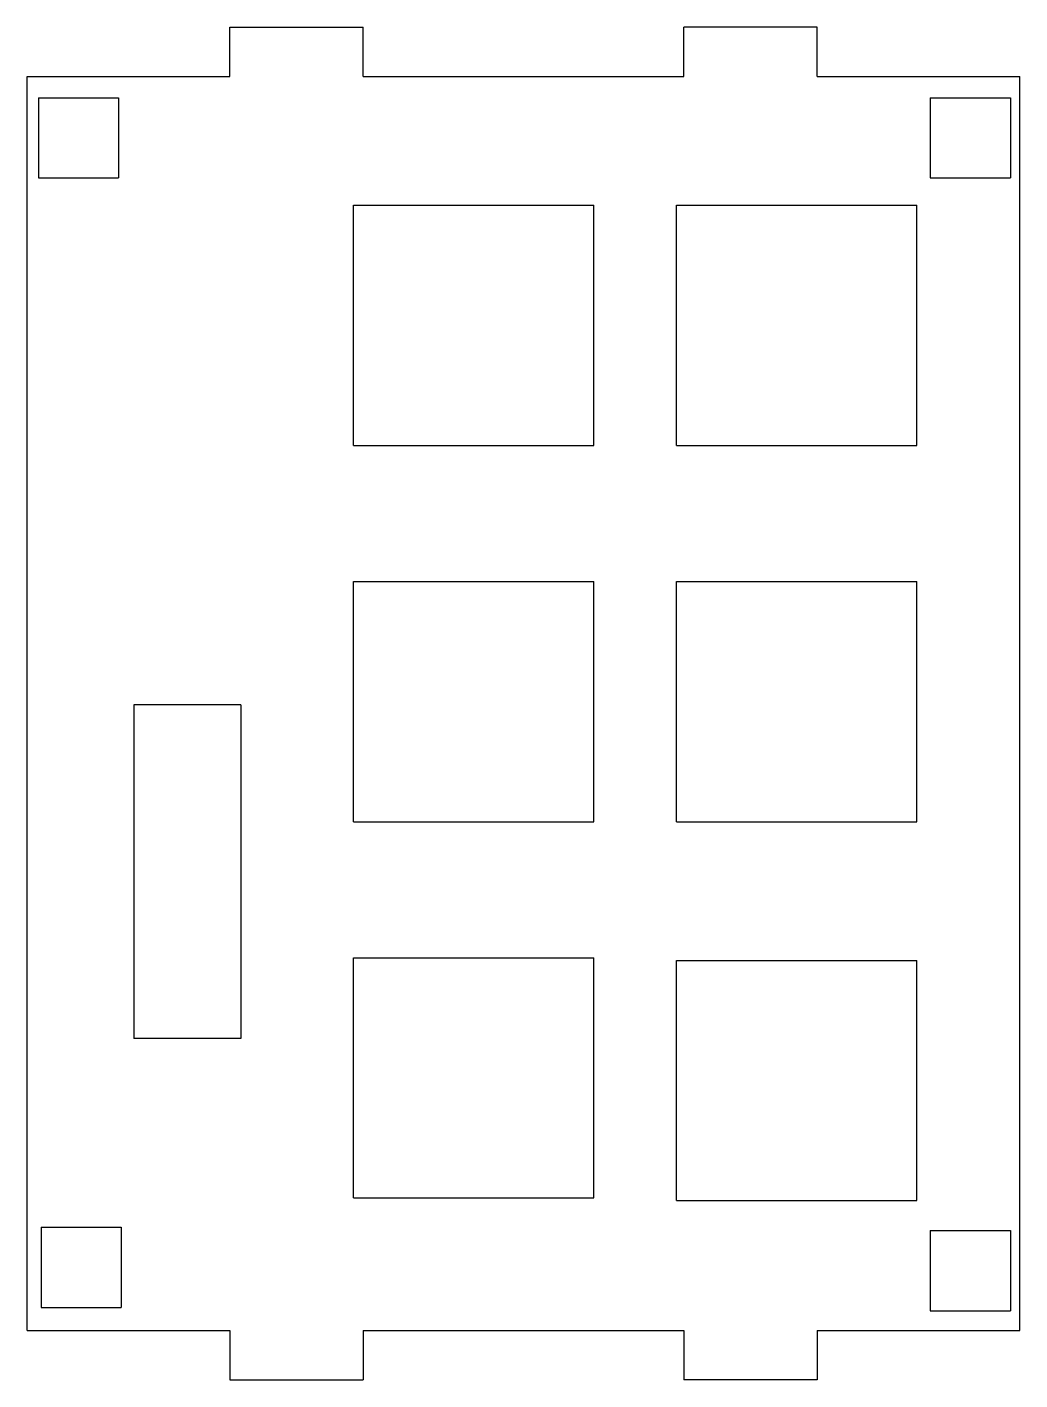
# Model space of a CAD drawing. Extents: x -63 to 11, y -51 to 51.
import ezdxf

# ---------------------------------------------------------------- set-up
doc = ezdxf.new("R2010")
doc.units = 0
doc.layers.add('VISIBLE', color=7, linetype='CONTINUOUS')

msp = doc.modelspace()

# ---------------------------------------------------------------- linework, layer by layer
at = {"layer": 'VISIBLE'}
for p, q in [((-48.01, 50.7), (-38.01, 50.7)), ((-48.01, 47), (-48.01, 50.7)), ((-38.01, 47), (-38.01, 50.7)), ((-4.01, 50.7), (-14.01, 50.7)), ((-14.01, 47), (-14.01, 50.7)), ((-4.01, 47), (-4.01, 50.7)), ((-63.2, -47), (-63.2, 47)), ((-63.2, 47), (-48.01, 47)), ((-38.01, 47), (-14.01, 47)), ((-4.01, 47), (11.18, 47)), ((11.18, -47), (11.18, 47)), ((-62.34, 45.39), (-62.34, 39.39)), ((-62.34, 45.39), (-56.34, 45.39)), ((-56.34, 45.39), (-56.34, 39.39)), ((4.46, 45.39), (4.46, 39.39)), ((4.46, 45.39), (10.46, 45.39)), ((10.46, 45.39), (10.46, 39.39)), ((-62.34, 39.39), (-56.34, 39.39)), ((4.46, 39.39), (10.46, 39.39)), ((-38.74, 19.34), (-38.74, 37.34)), ((-38.74, 37.34), (-20.74, 37.34)), ((-20.74, 19.34), (-20.74, 37.34)), ((-14.54, 19.34), (-14.54, 37.34)), ((-14.54, 37.34), (3.46, 37.34)), ((3.46, 19.34), (3.46, 37.34)), ((-38.74, 19.34), (-20.74, 19.34)), ((-14.54, 19.34), (3.46, 19.34)), ((-38.74, -8.86), (-38.74, 9.14)), ((-38.74, 9.14), (-20.74, 9.14)), ((-20.74, -8.86), (-20.74, 9.14)), ((-14.54, -8.86), (-14.54, 9.14)), ((-14.54, 9.14), (3.46, 9.14)), ((3.46, -8.86), (3.46, 9.14)), ((-47.19, -0.11), (-55.19, -0.11)), ((-55.19, -0.11), (-55.19, -25.11)), ((-47.19, -0.11), (-47.19, -25.11)), ((-38.74, -8.86), (-20.74, -8.86)), ((-14.54, -8.86), (3.46, -8.86)), ((-38.74, -37.06), (-38.74, -19.06)), ((-38.74, -19.06), (-20.74, -19.06)), ((-20.74, -37.06), (-20.74, -19.06)), ((-14.54, -37.26), (-14.54, -19.26)), ((-14.54, -19.26), (3.46, -19.26)), ((3.46, -37.26), (3.46, -19.26)), ((-47.19, -25.11), (-55.19, -25.11)), ((-38.74, -37.06), (-20.74, -37.06)), ((-14.54, -37.26), (3.46, -37.26)), ((-62.14, -39.26), (-62.14, -45.26)), ((-62.14, -39.26), (-56.14, -39.26)), ((-56.14, -39.26), (-56.14, -45.26)), ((4.46, -39.51), (4.46, -45.51)), ((4.46, -39.51), (10.46, -39.51)), ((10.46, -39.51), (10.46, -45.51)), ((-62.14, -45.26), (-56.14, -45.26)), ((4.46, -45.51), (10.46, -45.51)), ((-63.2, -47), (-48.01, -47)), ((-48.01, -47), (-48.01, -50.7)), ((-38.01, -47), (-38.01, -50.7)), ((-38.01, -47), (-14.01, -47)), ((-14.01, -47), (-14.01, -50.7)), ((-4.01, -47), (-4.01, -50.7)), ((-4.01, -47), (11.18, -47)), ((-48.01, -50.7), (-38.01, -50.7)), ((-4.01, -50.7), (-14.01, -50.7))]:
    msp.add_line(p, q, dxfattribs=at)

doc.saveas('drawing.dxf')
